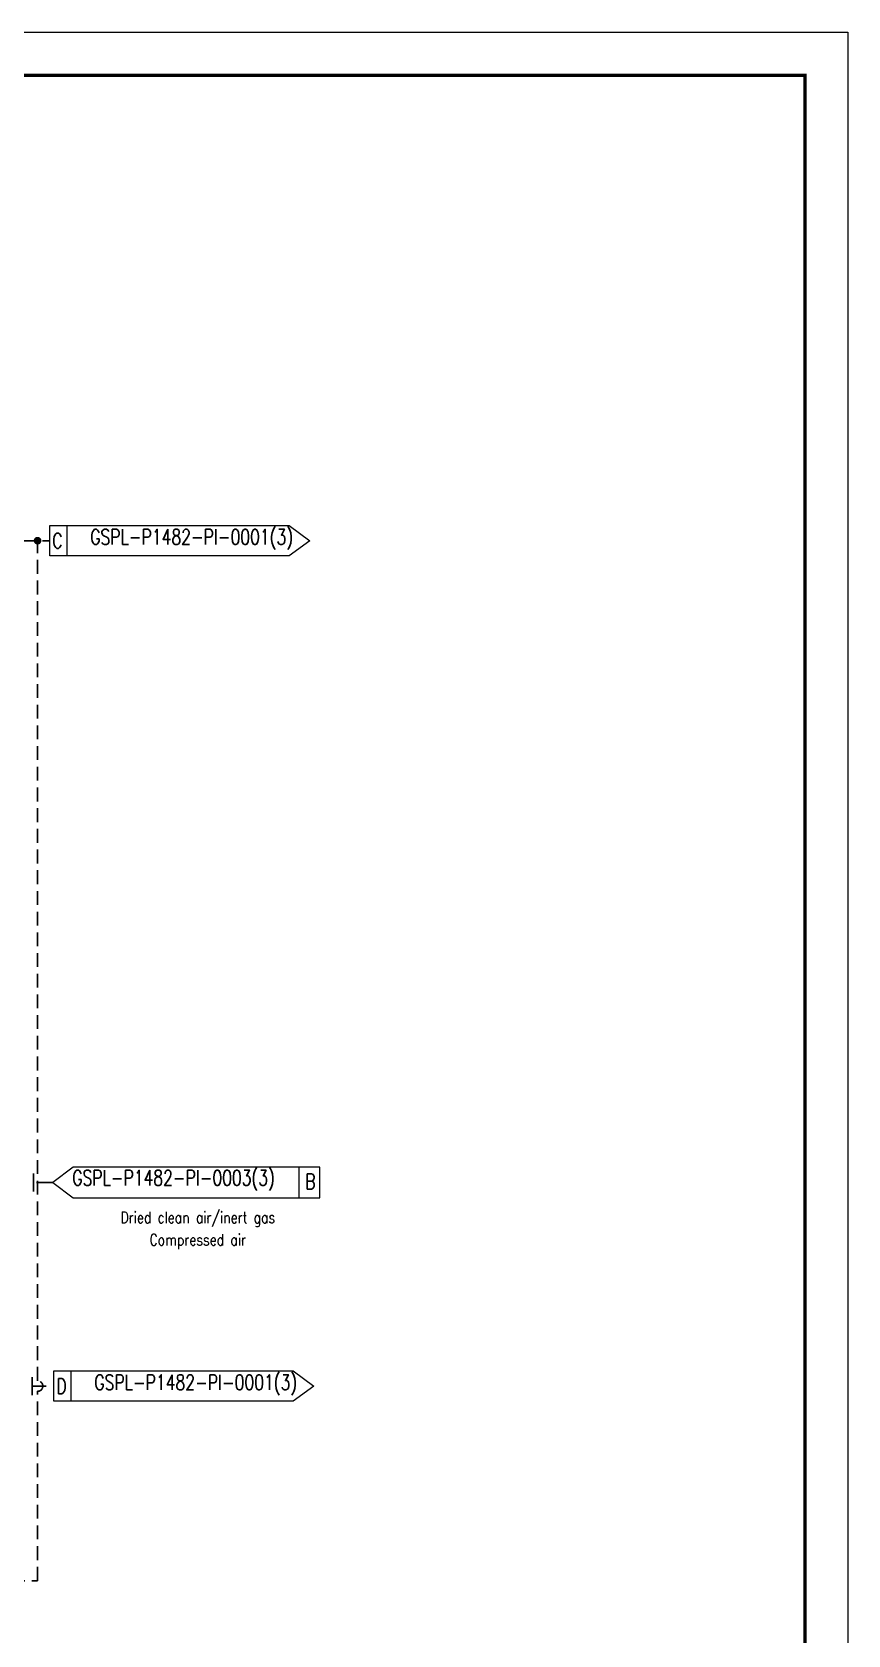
# Model space of a CAD drawing. Header units: millimetres. Extents: x 1638 to 3309, y -435 to 1865.
# Drawn here: x 3215.1 to 3309.1, y -322.3 to -137.9 of the extents above; entities that cross this region are included whole.
import ezdxf

# ---------------------------------------------------------------- set-up
doc = ezdxf.new("R2010")
doc.units = ezdxf.units.MM
doc.linetypes.add('HIDDEN', pattern=[9.525, 6.35, -3.175])
doc.linetypes.add('PHANTOM', pattern=[2.5, 1.25, -0.25, 0.25, -0.25, 0.25, -0.25])
for name, color, linetype, lineweight in [('0.3 Text', 7, 'Continuous', 15), ('ballast', 1, 'HIDDEN', 25), ('NEW MODIF. TEXT', 1, 'Continuous', 13), ('Template', 7, 'Continuous', 0)]:
    doc.layers.add(name, color=color, linetype=linetype, lineweight=lineweight)
doc.styles.add('ROMAN', font='romans.shx', dxfattribs={"width": 0.8})

# ---------------------------------------------------------------- blocks, each defined once
blk = doc.blocks.new('BACK')
at = {"layer": 'Template', "ltscale": 30}
blk.add_lwpolyline([(0, 45428), (63809, 45428), (63809, 0), (0, 0)], close=True, dxfattribs=at)

msp = doc.modelspace()

# ---------------------------------------------------------------- linework, layer by layer
at = {"layer": 'ballast', "ltscale": 0.25}
for p, q in [((3206.83, -196.4), (3217.17, -196.4)), ((3215.78, -293.07), (3215.78, -196.4)), ((3215.17, -293.68), (3217.64, -293.68)), ((3215.78, -316.08), (3215.78, -294.28)), ((3167.48, -316.08), (3215.78, -316.08))]:
    msp.add_line(p, q, dxfattribs=at)
at = {"layer": 'ballast'}
for p, q in [((3215.32, -269.22), (3215.32, -271.3)), ((3215.17, -292.64), (3215.17, -294.71))]:
    msp.add_line(p, q, dxfattribs=at)
at = {"layer": 'ballast', "linetype": 'PHANTOM', "ltscale": 1.5}
msp.add_line((3217.52, -270.26), (3215.32, -270.26), dxfattribs=at)
at = {"layer": 'ballast', "ltscale": 0.25}
msp.add_arc((3215.78, -293.68), 0.603, 270.0692, 89.9308, dxfattribs=at)
at = {"layer": 'ballast', "color": 1}
for points in [[(3215.35, -196.27), (3216.22, -196.31), (3215.34, -196.31)], [(3216.22, -196.31), (3215.34, -196.31), (3216.22, -196.35)], [(3215.34, -196.31), (3216.22, -196.35), (3215.34, -196.35)], [(3216.22, -196.35), (3215.34, -196.35), (3216.22, -196.4)], [(3215.34, -196.35), (3216.22, -196.4), (3215.34, -196.4)], [(3216.22, -196.4), (3215.34, -196.4), (3216.22, -196.44)], [(3215.34, -196.4), (3216.22, -196.44), (3215.34, -196.44)], [(3216.22, -196.44), (3215.34, -196.44), (3216.22, -196.48)], [(3215.34, -196.44), (3216.22, -196.48), (3215.34, -196.48)], [(3216.22, -196.48), (3215.34, -196.48), (3216.2, -196.52)], [(3215.34, -196.48), (3216.2, -196.52), (3215.35, -196.52)], [(3215.36, -196.23), (3216.2, -196.27), (3215.35, -196.27)], [(3216.2, -196.27), (3215.35, -196.27), (3216.22, -196.31)], [(3216.2, -196.52), (3215.35, -196.52), (3216.19, -196.56)], [(3215.35, -196.52), (3216.19, -196.56), (3215.36, -196.56)], [(3215.38, -196.2), (3216.19, -196.23), (3215.36, -196.23)], [(3216.19, -196.23), (3215.36, -196.23), (3216.2, -196.27)], [(3216.19, -196.56), (3215.36, -196.56), (3216.16, -196.6)], [(3215.36, -196.56), (3216.16, -196.6), (3215.38, -196.6)], [(3215.41, -196.16), (3216.16, -196.2), (3215.38, -196.2)], [(3216.16, -196.2), (3215.38, -196.2), (3216.19, -196.23)], [(3216.16, -196.6), (3215.38, -196.6), (3216.15, -196.64)], [(3215.38, -196.6), (3216.15, -196.64), (3215.41, -196.64)], [(3215.42, -196.12), (3216.15, -196.16), (3215.41, -196.16)], [(3216.15, -196.16), (3215.41, -196.16), (3216.16, -196.2)], [(3216.15, -196.64), (3215.41, -196.64), (3216.12, -196.67)], [(3215.41, -196.64), (3216.12, -196.67), (3215.42, -196.67)], [(3215.46, -196.09), (3216.12, -196.12), (3215.42, -196.12)], [(3216.12, -196.12), (3215.42, -196.12), (3216.15, -196.16)], [(3216.12, -196.67), (3215.42, -196.67), (3216.09, -196.71)], [(3215.42, -196.67), (3216.09, -196.71), (3215.46, -196.71)], [(3215.49, -196.07), (3216.09, -196.09), (3215.46, -196.09)], [(3216.09, -196.09), (3215.46, -196.09), (3216.12, -196.12)], [(3216.09, -196.71), (3215.46, -196.71), (3216.07, -196.74)], [(3215.46, -196.71), (3216.07, -196.74), (3215.49, -196.74)], [(3215.52, -196.04), (3216.07, -196.07), (3215.49, -196.07)], [(3216.07, -196.07), (3215.49, -196.07), (3216.09, -196.09)], [(3216.07, -196.74), (3215.49, -196.74), (3216.04, -196.77)], [(3215.49, -196.74), (3216.04, -196.77), (3215.52, -196.77)], [(3215.56, -196.01), (3216.04, -196.04), (3215.52, -196.04)], [(3216.04, -196.04), (3215.52, -196.04), (3216.07, -196.07)], [(3216.04, -196.77), (3215.52, -196.77), (3216, -196.78)], [(3215.52, -196.77), (3216, -196.78), (3215.56, -196.78)], [(3215.6, -196), (3216, -196.01), (3215.56, -196.01)], [(3216, -196.01), (3215.56, -196.01), (3216.04, -196.04)], [(3216, -196.78), (3215.56, -196.78), (3215.96, -196.81)], [(3215.56, -196.78), (3215.96, -196.81), (3215.6, -196.81)], [(3215.63, -195.98), (3215.96, -196), (3215.6, -196)], [(3215.96, -196), (3215.6, -196), (3216, -196.01)], [(3215.96, -196.81), (3215.6, -196.81), (3215.91, -196.82)], [(3215.6, -196.81), (3215.91, -196.82), (3215.63, -196.82)], [(3215.68, -195.97), (3215.91, -195.98), (3215.63, -195.98)], [(3215.91, -195.98), (3215.63, -195.98), (3215.96, -196)], [(3215.91, -196.82), (3215.63, -196.82), (3215.87, -196.83)], [(3215.63, -196.82), (3215.87, -196.83), (3215.68, -196.83)], [(3215.71, -195.96), (3215.87, -195.97), (3215.68, -195.97)], [(3215.87, -195.97), (3215.68, -195.97), (3215.91, -195.98)], [(3215.68, -196.83), (3215.71, -196.83), (3215.82, -196.83)], [(3215.68, -196.83), (3215.87, -196.83), (3215.82, -196.83)], [(3215.79, -195.96), (3215.82, -195.96), (3215.71, -195.96)], [(3215.82, -195.96), (3215.71, -195.96), (3215.87, -195.97)], [(3215.71, -196.83), (3215.82, -196.83), (3215.79, -196.85)]]:
    msp.add_solid(points, dxfattribs=at)
at = {"layer": 'NEW MODIF. TEXT', "color": 7, "ltscale": 10}
for p, q in [((3219.19, -198.15), (3219.19, -194.64)), ((3219.66, -295.43), (3219.66, -291.92))]:
    msp.add_line(p, q, dxfattribs=at)
at = {"layer": 'NEW MODIF. TEXT', "color": 0, "ltscale": 10}
msp.add_line((3245.85, -268.51), (3245.85, -272.01), dxfattribs=at)
at = {"layer": 'NEW MODIF. TEXT', "color": 7, "ltscale": 10}
for points in [[(3244.74, -198.15), (3217.17, -198.15), (3217.17, -194.64), (3244.74, -194.64), (3247.11, -196.4)], [(3245.21, -295.43), (3217.64, -295.43), (3217.64, -291.92), (3245.21, -291.92), (3247.58, -293.68)]]:
    msp.add_lwpolyline(points, close=True, dxfattribs=at)
at = {"layer": 'NEW MODIF. TEXT', "color": 0, "ltscale": 10}
msp.add_lwpolyline([(3219.89, -272.01), (3248.26, -272.01), (3248.26, -268.51), (3219.89, -268.51), (3217.52, -270.26)], close=True, dxfattribs=at)
at = {"layer": 'Template', "ltscale": 30}
msp.add_lwpolyline([(2891.91, -137.87), (3309.08, -137.87), (3309.08, -434.87), (2891.91, -434.87)], close=True, dxfattribs=at)
at = {"layer": 'Template', "const_width": 0.397}
msp.add_lwpolyline([(3304.13, -427.92), (2896.87, -427.92), (2896.87, -142.84), (3304.13, -142.84)], close=True, dxfattribs=at)

# ---------------------------------------------------------------- block references
at = {"layer": 'Template', "ltscale": 30, "xscale": 0.006537833433828425, "yscale": 0.006537833433828425, "zscale": 0.006537833433828425}
msp.add_blockref('BACK', (2891.91, -434.87), dxfattribs=at)

# ---------------------------------------------------------------- texts
at = {"layer": '0.3 Text', "color": 7, "lineweight": -3, "ltscale": 10, "char_height": 1.7513, "attachment_point": 3, "style": 'ROMAN'}
for s, width, heights, insert in [('{\\Fromans|c0;\\W0.75;GSPL-P1482-PI-0001(3)}', 26.8981, [3], (3245.2, -195.09)), ('{\\Fromans|c0;\\W0.75;C}', 2, [2.61], (3218.65, -195.53)), ('{\\Fromans|c0;\\W0.75;D}', 2, [2.61], (3219.13, -292.81)), ('{\\Fromans|c0;\\W0.75;GSPL-P1482-PI-0001(3)}', 26.8981, [3], (3245.67, -292.38))]:
    msp.add_mtext_dynamic_manual_height_columns(s, width=width, gutter_width=10, heights=heights, dxfattribs=dict(at, insert=insert))
at = {"layer": '0.3 Text', "color": 7, "lineweight": -3, "ltscale": 10}
note = msp.add_mtext_dynamic_manual_height_columns('{\\W0.75;GSPL-P1482-PI-0003(3)\\P}', width=26.8981, gutter_width=10, heights=[3, 0], dxfattribs=dict(at, insert=(3219.77, -268.84), char_height=1.7491, attachment_point=1, style='ROMAN'))
at = {"layer": '0.3 Text', "color": 0, "lineweight": -3, "ltscale": 10, "insert": (3246.6, -269.26), "char_height": 1.7491, "attachment_point": 1, "style": 'ROMAN'}
msp.add_mtext_dynamic_manual_height_columns('{\\Fromans|c0;\\W0.75;B}', width=2, gutter_width=10, heights=[2.61], dxfattribs=at)
at = {"layer": '0.3 Text', "color": 0, "lineweight": -3, "char_height": 1.3118, "attachment_point": 5, "style": 'ROMAN'}
for s, insert, width in [('Dried clean air/inert gas', (3234.22, -274.49), 32.9369), ('Compressed air', (3234.22, -277.06), 22.7869)]:
    msp.add_mtext(s, dxfattribs=dict(at, insert=insert, width=width))

doc.saveas('drawing.dxf')
